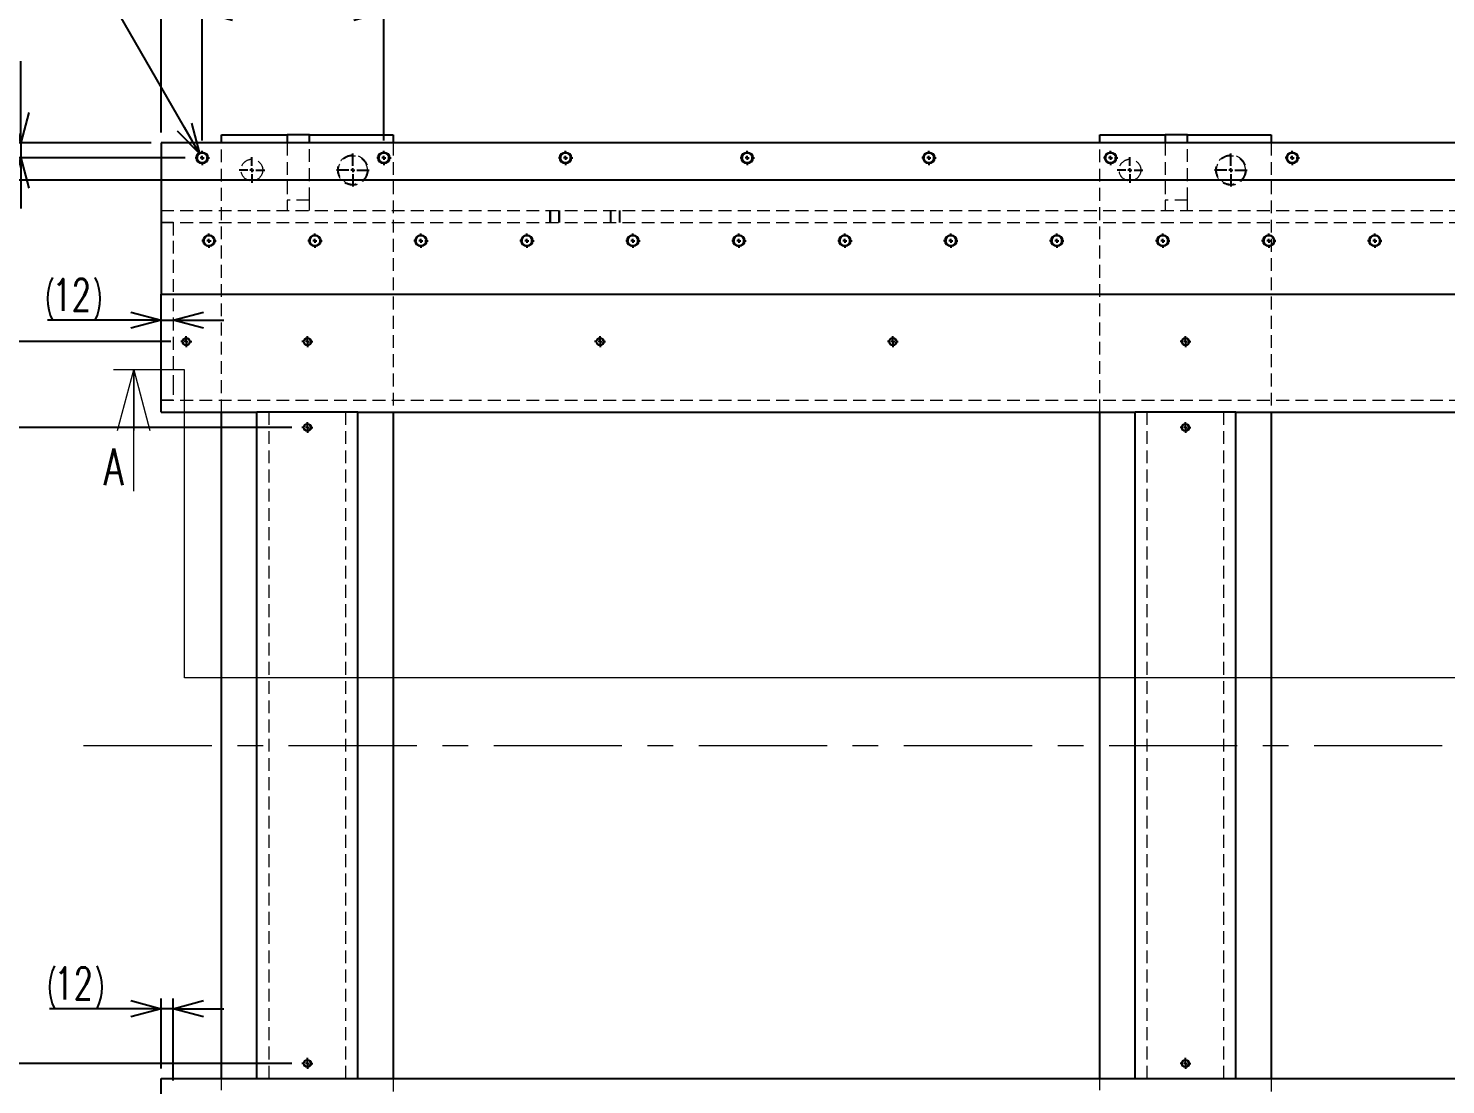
# Model space of a CAD drawing. Header units: millimetres. Extents: x 30 to 8380, y 30 to 5898.
# Drawn here: x 2819 to 4223, y 3912 to 4958 of the extents above; entities that cross this region are included whole.
import ezdxf

# ---------------------------------------------------------------- set-up
doc = ezdxf.new("R2010")
doc.units = ezdxf.units.MM
doc.header["$LTSCALE"] = 10
doc.linetypes.add('CENTERX2', pattern=[20.32, 12.7, -2.54, 2.54, -2.54])
doc.linetypes.add('HIDDEN', pattern=[1.905, 1.27, -0.635])
doc.layers.add('FORMAT', color=7, linetype='Continuous')
doc.styles.add('SLDTEXTSTYLE0', font='TXT', dxfattribs={"width": 0.7, "bigfont": 'bigfont'})
doc.dimstyles.new('SLDDIMSTYLE0', dxfattribs={"dimtxt": 36.380208, "dimasz": 30, "dimexe": 0, "dimexo": 0.0625, "dimgap": 9.095052, "dimtad": 0, "dimtih": 1, "dimtoh": 1, "dimdec": 6, "dimrnd": 1e-09, "dimzin": 12, "dimdsep": 46, "dimtxsty": 'SLDTEXTSTYLE0', "dimblk1": 'OPEN30', "dimblk2": 'OPEN30', "dimsah": 1, "dimcen": 0, "dimadec": 0, "dimazin": 3, "dimtfac": 1, "dimtdec": 3, "dimtofl": 0, "dimtmove": 0, "dimatfit": 3, "dimldrblk": 'OPEN30', "dimfxl": 1, "dimfrac": 2, "dimtolj": 1, "dimtzin": 12, "dimarcsym": 0})
doc.dimstyles.new('SLDDIMSTYLE2', dxfattribs={"dimtxt": 36.380208, "dimasz": 30, "dimexe": 0, "dimexo": 0.0625, "dimgap": 9.095052, "dimtad": 3, "dimrnd": 1e-09, "dimzin": 12, "dimdsep": 46, "dimtxsty": 'SLDTEXTSTYLE0', "dimblk1": 'OPEN30', "dimblk2": 'OPEN30', "dimsah": 1, "dimcen": 0.09, "dimadec": 0, "dimazin": 3, "dimtfac": 1, "dimtdec": 3, "dimtmove": 0, "dimatfit": 0, "dimldrblk": 'OPEN30', "dimfxl": 1, "dimfrac": 2, "dimtolj": 1, "dimtzin": 12, "dimarcsym": 0})
doc.dimstyles.new('SLDDIMSTYLE3', dxfattribs={"dimtxt": 36.380208, "dimasz": 30, "dimexe": 0, "dimexo": 0.0625, "dimgap": 9.095052, "dimtad": 3, "dimrnd": 1e-09, "dimzin": 12, "dimdsep": 46, "dimtxsty": 'SLDTEXTSTYLE0', "dimblk1": 'OPEN30', "dimblk2": 'OPEN30', "dimsah": 1, "dimcen": 0.09, "dimadec": 0, "dimazin": 3, "dimtfac": 1, "dimtdec": 3, "dimtofl": 0, "dimtmove": 0, "dimatfit": 3, "dimldrblk": 'OPEN30', "dimfxl": 1, "dimfrac": 2, "dimtolj": 1, "dimtzin": 12, "dimarcsym": 0})
doc.dimstyles.new('SLDDIMSTYLE7', dxfattribs={"dimtxt": 36.380208, "dimasz": 30, "dimexe": 0, "dimexo": 0.0625, "dimgap": 9.095052, "dimtad": 3, "dimrnd": 1e-09, "dimzin": 12, "dimdsep": 46, "dimtxsty": 'SLDTEXTSTYLE0', "dimblk1": 'OPEN30', "dimblk2": 'OPEN30', "dimsah": 1, "dimcen": 0.09, "dimadec": 0, "dimazin": 3, "dimtol": 1, "dimtp": 0.1, "dimtm": 0.1, "dimtfac": 1, "dimtdec": 1, "dimtmove": 0, "dimatfit": 0, "dimldrblk": 'OPEN30', "dimfxl": 1, "dimfrac": 2, "dimtolj": 1, "dimarcsym": 0})

# ---------------------------------------------------------------- blocks, each defined once
blk = doc.blocks.new('_Open30')
at = {"color": 0, "linetype": 'ByBlock', "lineweight": -2}
for p, q in [((-1, 0.267949), (0, 0)), ((0, 0), (-1, -0.267949)), ((0, 0), (-1, 0))]:
    blk.add_line(p, q, dxfattribs=at)
blk = doc.blocks.new('_D_33')
at = {"layer": 'FORMAT', "transparency": 16777216}
for p, q in [((2950.5, 4854.6), (2950.5, 5095.1)), ((7510.5, 5085.1), (2950.5, 5085.1)), ((7510.5, 4854.6), (7510.5, 5095.1))]:
    blk.add_line(p, q, dxfattribs=at)
at = {"layer": 'FORMAT', "transparency": 16777216, "xscale": 30, "yscale": 30, "rotation": 180}
blk.add_blockref('_Open30', (2950.5, 5085.1, 104), dxfattribs=at)
at = {"layer": 'FORMAT', "transparency": 16777216, "xscale": 30, "yscale": 30}
blk.add_blockref('_Open30', (7510.5, 5085.1, 104), dxfattribs=at)
at = {"layer": 'FORMAT', "transparency": 16777216, "insert": (5188.1, 5126), "char_height": 31.75, "attachment_point": 1, "style": 'SLDTEXTSTYLE0'}
blk.add_mtext('4560', dxfattribs=at)
blk = doc.blocks.new('_D_55')
at = {"layer": 'FORMAT', "transparency": 16777216}
for p, q in [((2950.5, 4668.8), (2837.9, 4668.8)), ((2950.5, 4668.8), (2962.5, 4668.8)), ((2962.5, 4668.8), (3012.5, 4668.8))]:
    blk.add_line(p, q, dxfattribs=at)
for centre, start, end in [((2885.2, 4690), 153.4349, 206.5651), ((2842.9, 4690), 333.4349, 26.5651)]:
    blk.add_arc(centre, 47.3, start, end, dxfattribs=at)
at = {"layer": 'FORMAT', "transparency": 16777216, "xscale": 30, "yscale": 30}
blk.add_blockref('_Open30', (2950.5, 4668.8, 104), dxfattribs=at)
at = {"layer": 'FORMAT', "transparency": 16777216, "xscale": 30, "yscale": 30, "rotation": 180}
blk.add_blockref('_Open30', (2962.5, 4668.8, 104), dxfattribs=at)
at = {"layer": 'FORMAT', "transparency": 16777216, "insert": (2842.9, 4709.7), "char_height": 31.75, "attachment_point": 1, "style": 'SLDTEXTSTYLE0'}
blk.add_mtext('12', dxfattribs=at)
blk = doc.blocks.new('_D_57')
at = {"layer": 'FORMAT', "transparency": 16777216}
for p, q in [((2950.5, 3927.6), (2950.5, 3996.8)), ((2962.5, 3915.6), (2962.5, 3996.8)), ((2950.5, 3986.8), (2839.8, 3986.8)), ((2962.5, 3986.8), (2950.5, 3986.8)), ((2962.5, 3986.8), (3012.5, 3986.8))]:
    blk.add_line(p, q, dxfattribs=at)
for centre, start, end in [((2887.2, 4008), 153.4349, 206.5651), ((2844.8, 4008), 333.4349, 26.5651)]:
    blk.add_arc(centre, 47.3, start, end, dxfattribs=at)
at = {"layer": 'FORMAT', "transparency": 16777216, "xscale": 30, "yscale": 30}
blk.add_blockref('_Open30', (2950.5, 3986.8, 104), dxfattribs=at)
at = {"layer": 'FORMAT', "transparency": 16777216, "xscale": 30, "yscale": 30, "rotation": 180}
blk.add_blockref('_Open30', (2962.5, 3986.8, 104), dxfattribs=at)
at = {"layer": 'FORMAT', "transparency": 16777216, "insert": (2844.8, 4027.7), "char_height": 31.75, "attachment_point": 1, "style": 'SLDTEXTSTYLE0'}
blk.add_mtext('12', dxfattribs=at)
blk = doc.blocks.new('_D_60')
at = {"layer": 'FORMAT', "transparency": 16777216}
for p, q in [((2909.1, 4971.8), (2639.3, 4971.8)), ((2988.7, 4834), (2909.1, 4971.8))]:
    blk.add_line(p, q, dxfattribs=at)
at = {"layer": 'FORMAT', "transparency": 16777216, "xscale": 30, "yscale": 30, "rotation": 300}
blk.add_blockref('_Open30', (2988.7, 4834, 104), dxfattribs=at)
at = {"layer": 'FORMAT', "transparency": 16777216, "insert": (2639.3, 5012.7), "char_height": 31.75, "attachment_point": 1, "style": 'SLDTEXTSTYLE0'}
blk.add_mtext('23xM12トオシ', dxfattribs=at)
blk = doc.blocks.new('_D_78')
at = {"layer": 'FORMAT', "transparency": 16777216}
for p, q in [((2950.5, 5027.9), (2824.6, 5027.9)), ((2950.5, 4854.6), (2950.5, 5037.9)), ((2950.5, 5027.9), (2991.3, 5027.9)), ((2991.3, 4846.7), (2991.3, 5037.9)), ((2991.3, 5027.9), (3041.3, 5027.9))]:
    blk.add_line(p, q, dxfattribs=at)
at = {"layer": 'FORMAT', "transparency": 16777216, "xscale": 30, "yscale": 30}
blk.add_blockref('_Open30', (2950.5, 5027.9, 104), dxfattribs=at)
at = {"layer": 'FORMAT', "transparency": 16777216, "xscale": 30, "yscale": 30, "rotation": 180}
blk.add_blockref('_Open30', (2991.3, 5027.9, 104), dxfattribs=at)
at = {"layer": 'FORMAT', "transparency": 16777216, "insert": (2824.6, 5068.8), "char_height": 31.75, "attachment_point": 1, "style": 'SLDTEXTSTYLE0'}
blk.add_mtext('40.8', dxfattribs=at)
blk = doc.blocks.new('_D_79')
at = {"layer": 'FORMAT', "transparency": 16777216}
for p, q in [((2991.3, 4846.7), (2991.3, 5037.9)), ((2991.3, 5027.9), (4791.3, 5027.9)), ((4791.3, 4846.7), (4791.3, 5037.9))]:
    blk.add_line(p, q, dxfattribs=at)
at = {"layer": 'FORMAT', "transparency": 16777216, "xscale": 30, "yscale": 30, "rotation": 180}
blk.add_blockref('_Open30', (2991.3, 5027.9, 104), dxfattribs=at)
at = {"layer": 'FORMAT', "transparency": 16777216, "xscale": 30, "yscale": 30}
blk.add_blockref('_Open30', (4791.3, 5027.9, 104), dxfattribs=at)
at = {"layer": 'FORMAT', "transparency": 16777216, "char_height": 31.75, "attachment_point": 1, "style": 'SLDTEXTSTYLE0'}
for s, insert in [('10x180=', (3774.8, 5068.8)), ('1800', (3923, 5068.8))]:
    blk.add_mtext(s, dxfattribs=dict(at, insert=insert))
blk = doc.blocks.new('_D_80')
at = {"layer": 'FORMAT', "transparency": 16777216}
for p, q in [((2991.3, 4846.7), (2991.3, 4983.8)), ((2991.3, 4973.8), (3171.3, 4973.8)), ((3171.3, 4846.7), (3171.3, 4983.8))]:
    blk.add_line(p, q, dxfattribs=at)
at = {"layer": 'FORMAT', "transparency": 16777216, "xscale": 30, "yscale": 30, "rotation": 180}
blk.add_blockref('_Open30', (2991.3, 4973.8, 104), dxfattribs=at)
at = {"layer": 'FORMAT', "transparency": 16777216, "xscale": 30, "yscale": 30}
blk.add_blockref('_Open30', (3171.3, 4973.8, 104), dxfattribs=at)
at = {"layer": 'FORMAT', "transparency": 16777216, "insert": (3049.5, 5014.7), "char_height": 31.75, "attachment_point": 1, "style": 'SLDTEXTSTYLE0'}
blk.add_mtext('180', dxfattribs=at)
blk = doc.blocks.new('_D_81')
at = {"layer": 'FORMAT', "transparency": 16777216}
for p, q in [((2940.5, 4844.6), (2679.6, 4844.6)), ((2689.6, 4844.6), (2689.6, 4647.6)), ((2960.1, 4647.6), (2679.6, 4647.6))]:
    blk.add_line(p, q, dxfattribs=at)
at = {"layer": 'FORMAT', "transparency": 16777216, "xscale": 30, "yscale": 30}
for p, rotation in [((2689.6, 4844.6, 104), 90), ((2689.6, 4647.6, 104), 270)]:
    blk.add_blockref('_Open30', p, dxfattribs=dict(at, rotation=rotation))
at = {"layer": 'FORMAT', "transparency": 16777216, "insert": (2648.7, 4714.3), "char_height": 31.75, "attachment_point": 1, "rotation": 90, "style": 'SLDTEXTSTYLE0'}
blk.add_mtext('197', dxfattribs=at)
blk = doc.blocks.new('_D_82')
at = {"layer": 'FORMAT', "transparency": 16777216}
for p, q in [((2960.1, 4647.6), (2679.6, 4647.6)), ((2689.6, 4647.6), (2689.6, 4562.6)), ((3080.1, 4562.6), (2679.6, 4562.6))]:
    blk.add_line(p, q, dxfattribs=at)
at = {"layer": 'FORMAT', "transparency": 16777216, "xscale": 30, "yscale": 30}
for p, rotation in [((2689.6, 4647.6, 104), 90), ((2689.6, 4562.6, 104), 270)]:
    blk.add_blockref('_Open30', p, dxfattribs=dict(at, rotation=rotation))
at = {"layer": 'FORMAT', "transparency": 16777216, "insert": (2648.7, 4583.9), "char_height": 31.75, "attachment_point": 1, "rotation": 90, "style": 'SLDTEXTSTYLE0'}
blk.add_mtext('85', dxfattribs=at)
blk = doc.blocks.new('_D_83')
at = {"layer": 'FORMAT', "transparency": 16777216}
for p, q in [((3080.1, 4562.6), (2679.6, 4562.6)), ((2689.6, 4562.6), (2689.6, 3932.6)), ((3080.1, 3932.6), (2679.6, 3932.6))]:
    blk.add_line(p, q, dxfattribs=at)
at = {"layer": 'FORMAT', "transparency": 16777216, "xscale": 30, "yscale": 30}
for p, rotation in [((2689.6, 4562.6, 104), 90), ((2689.6, 3932.6, 104), 270)]:
    blk.add_blockref('_Open30', p, dxfattribs=dict(at, rotation=rotation))
at = {"layer": 'FORMAT', "transparency": 16777216, "insert": (2648.7, 4215.8), "char_height": 31.75, "attachment_point": 1, "rotation": 90, "style": 'SLDTEXTSTYLE0'}
blk.add_mtext('630', dxfattribs=at)
blk = doc.blocks.new('_D_84')
at = {"layer": 'FORMAT', "transparency": 16777216}
for p, q in [((3080.1, 3932.6), (2679.6, 3932.6)), ((2689.6, 3932.6), (2689.6, 3847.6)), ((3080.1, 3847.6), (2679.6, 3847.6))]:
    blk.add_line(p, q, dxfattribs=at)
at = {"layer": 'FORMAT', "transparency": 16777216, "xscale": 30, "yscale": 30}
for p, rotation in [((2689.6, 3932.6, 104), 90), ((2689.6, 3847.6, 104), 270)]:
    blk.add_blockref('_Open30', p, dxfattribs=dict(at, rotation=rotation))
at = {"layer": 'FORMAT', "transparency": 16777216, "insert": (2648.7, 3868.9), "char_height": 31.75, "attachment_point": 1, "rotation": 90, "style": 'SLDTEXTSTYLE0'}
blk.add_mtext('85', dxfattribs=at)
blk = doc.blocks.new('_D_88')
at = {"layer": 'FORMAT', "transparency": 16777216}
for p, q in [((2811.5, 4844.6), (2811.5, 4925.3)), ((2940.5, 4844.6), (2801.5, 4844.6)), ((2811.5, 4844.6), (2811.5, 4829.6)), ((2974.2, 4829.6), (2801.5, 4829.6)), ((2811.5, 4829.6), (2811.5, 4779.6))]:
    blk.add_line(p, q, dxfattribs=at)
at = {"layer": 'FORMAT', "transparency": 16777216, "xscale": 30, "yscale": 30}
for p, rotation in [((2811.5, 4844.6, 104), 270), ((2811.5, 4829.6, 104), 90)]:
    blk.add_blockref('_Open30', p, dxfattribs=dict(at, rotation=rotation))
at = {"layer": 'FORMAT', "transparency": 16777216, "insert": (2770.5, 4883), "char_height": 31.75, "attachment_point": 1, "rotation": 90, "style": 'SLDTEXTSTYLE0'}
blk.add_mtext('15', dxfattribs=at)
blk = doc.blocks.new('_D_89')
at = {"layer": 'FORMAT', "transparency": 16777216}
for p, q in [((2750.9, 4844.6), (2750.9, 4894.6)), ((2940.5, 4844.6), (2740.9, 4844.6)), ((2750.9, 4807.6), (2750.9, 4844.6)), ((4775.3, 4807.6), (2740.9, 4807.6)), ((2750.9, 4807.6), (2750.9, 4593.7))]:
    blk.add_line(p, q, dxfattribs=at)
at = {"layer": 'FORMAT', "transparency": 16777216, "xscale": 30, "yscale": 30}
for p, rotation in [((2750.9, 4844.6, 104), 270), ((2750.9, 4807.6, 104), 90)]:
    blk.add_blockref('_Open30', p, dxfattribs=dict(at, rotation=rotation))
at = {"layer": 'FORMAT', "transparency": 16777216, "char_height": 31.75, "attachment_point": 1, "rotation": 90, "style": 'SLDTEXTSTYLE0'}
for s, insert in [('±0.1', (2710, 4653.9)), ('37', (2710, 4593.7))]:
    blk.add_mtext(s, dxfattribs=dict(at, insert=insert))
blk = doc.blocks.new('SW_CENTERMARKSYMBOL_26')
at = {"layer": 'FORMAT', "color": 0}
for p, q in [((-3852.3, 0), (-3855.4, 0)), ((-3848.3, 0), (-3850.3, 0)), ((-3848.3, 4), (-3848.3, 7.1)), ((-3848.3, 0), (-3848.3, 2)), ((-3848.3, 0), (-3848.3, -2)), ((-3848.3, 0), (-3846.3, 0)), ((-3844.3, 0), (-3841.2, 0)), ((-3672.3, 0), (-3675.4, 0)), ((-3668.3, 0), (-3670.3, 0)), ((-3668.3, 4), (-3668.3, 7.1)), ((-3668.3, 0), (-3668.3, 2)), ((-3668.3, 0), (-3668.3, -2)), ((-3668.3, 0), (-3666.3, 0)), ((-3664.3, 0), (-3661.2, 0)), ((-3492.3, 0), (-3495.4, 0)), ((-3488.3, 0), (-3490.3, 0)), ((-3488.3, 4), (-3488.3, 7.1)), ((-3488.3, 0), (-3488.3, 2)), ((-3488.3, 0), (-3488.3, -2)), ((-3488.3, 0), (-3486.3, 0)), ((-3484.3, 0), (-3481.2, 0)), ((-3312.3, 0), (-3315.4, 0)), ((-3308.3, 0), (-3310.3, 0)), ((-3308.3, 4), (-3308.3, 7.1)), ((-3308.3, 0), (-3308.3, 2)), ((-3308.3, 0), (-3308.3, -2)), ((-3308.3, 0), (-3306.3, 0)), ((-3304.3, 0), (-3301.2, 0)), ((-3132.3, 0), (-3135.4, 0)), ((-3128.3, 0), (-3130.3, 0)), ((-3128.3, 4), (-3128.3, 7.1)), ((-3128.3, 0), (-3128.3, 2)), ((-3128.3, 0), (-3128.3, -2)), ((-3128.3, 0), (-3126.3, 0)), ((-3124.3, 0), (-3121.2, 0)), ((-2952.3, 0), (-2955.4, 0)), ((-2948.3, 0), (-2950.3, 0)), ((-2948.3, 4), (-2948.3, 7.1)), ((-2948.3, 0), (-2948.3, 2)), ((-2948.3, 0), (-2948.3, -2)), ((-2948.3, 0), (-2946.3, 0)), ((-2944.3, 0), (-2941.2, 0)), ((-2772.3, 0), (-2775.4, 0)), ((-2768.3, 0), (-2770.3, 0)), ((-2768.3, 4), (-2768.3, 7.1)), ((-2768.3, 0), (-2768.3, 2)), ((-2768.3, 0), (-2768.3, -2)), ((-2768.3, 0), (-2766.3, 0)), ((-2764.3, 0), (-2761.2, 0)), ((-3848.3, -4), (-3848.3, -7.1)), ((-3668.3, -4), (-3668.3, -7.1)), ((-3488.3, -4), (-3488.3, -7.1)), ((-3308.3, -4), (-3308.3, -7.1)), ((-3128.3, -4), (-3128.3, -7.1)), ((-2948.3, -4), (-2948.3, -7.1)), ((-2768.3, -4), (-2768.3, -7.1))]:
    blk.add_line(p, q, dxfattribs=at)
blk = doc.blocks.new('SW_CENTERMARKSYMBOL_27')
at = {"layer": 'FORMAT', "color": 0}
for p, q in [((-4469, 1000), (-4472.1, 1000)), ((-4465, 1000), (-4467, 1000)), ((-4465, 1004), (-4465, 1007.1)), ((-4465, 1000), (-4465, 1002)), ((-4465, 1000), (-4465, 998)), ((-4465, 1000), (-4463, 1000)), ((-4461, 1000), (-4457.9, 1000)), ((-4364, 1000), (-4367.1, 1000)), ((-4360, 1000), (-4362, 1000)), ((-4360, 1004), (-4360, 1007.1)), ((-4360, 1000), (-4360, 1002)), ((-4360, 1000), (-4360, 998)), ((-4360, 1000), (-4358, 1000)), ((-4356, 1000), (-4352.9, 1000)), ((-4259, 1000), (-4262.1, 1000)), ((-4255, 1000), (-4257, 1000)), ((-4255, 1004), (-4255, 1007.1)), ((-4255, 1000), (-4255, 1002)), ((-4255, 1000), (-4255, 998)), ((-4255, 1000), (-4253, 1000)), ((-4251, 1000), (-4247.9, 1000)), ((-4154, 1000), (-4157.1, 1000)), ((-4150, 1000), (-4152, 1000)), ((-4150, 1004), (-4150, 1007.1)), ((-4150, 1000), (-4150, 1002)), ((-4150, 1000), (-4150, 998)), ((-4150, 1000), (-4148, 1000)), ((-4146, 1000), (-4142.9, 1000)), ((-4049, 1000), (-4052.1, 1000)), ((-4045, 1000), (-4047, 1000)), ((-4045, 1004), (-4045, 1007.1)), ((-4045, 1000), (-4045, 1002)), ((-4045, 1000), (-4045, 998)), ((-4045, 1000), (-4043, 1000)), ((-4041, 1000), (-4037.9, 1000)), ((-3944, 1000), (-3947.1, 1000)), ((-3940, 1000), (-3942, 1000)), ((-3940, 1004), (-3940, 1007.1)), ((-3940, 1000), (-3940, 1002)), ((-3940, 1000), (-3940, 998)), ((-3940, 1000), (-3938, 1000)), ((-3936, 1000), (-3932.9, 1000)), ((-3839, 1000), (-3842.1, 1000)), ((-3835, 1000), (-3837, 1000)), ((-3835, 1004), (-3835, 1007.1)), ((-3835, 1000), (-3835, 1002)), ((-3835, 1000), (-3835, 998)), ((-3835, 1000), (-3833, 1000)), ((-3831, 1000), (-3827.9, 1000)), ((-3734, 1000), (-3737.1, 1000)), ((-3730, 1000), (-3732, 1000)), ((-3730, 1004), (-3730, 1007.1)), ((-3730, 1000), (-3730, 1002)), ((-3730, 1000), (-3730, 998)), ((-3730, 1000), (-3728, 1000)), ((-3726, 1000), (-3722.9, 1000)), ((-3629, 1000), (-3632.1, 1000)), ((-3625, 1000), (-3627, 1000)), ((-3625, 1004), (-3625, 1007.1)), ((-3625, 1000), (-3625, 1002)), ((-3625, 1000), (-3625, 998)), ((-3625, 1000), (-3623, 1000)), ((-3621, 1000), (-3617.9, 1000)), ((-3524, 1000), (-3527.1, 1000)), ((-3520, 1000), (-3522, 1000)), ((-3520, 1004), (-3520, 1007.1)), ((-3520, 1000), (-3520, 1002)), ((-3520, 1000), (-3520, 998)), ((-3520, 1000), (-3518, 1000)), ((-3516, 1000), (-3512.9, 1000)), ((-3419, 1000), (-3422.1, 1000)), ((-3415, 1000), (-3417, 1000)), ((-3415, 1004), (-3415, 1007.1)), ((-3415, 1000), (-3415, 1002)), ((-3415, 1000), (-3415, 998)), ((-3415, 1000), (-3413, 1000)), ((-3411, 1000), (-3407.9, 1000)), ((-3314, 1000), (-3317.1, 1000)), ((-3310, 1000), (-3312, 1000)), ((-3310, 1004), (-3310, 1007.1)), ((-3310, 1000), (-3310, 1002)), ((-3310, 1000), (-3310, 998)), ((-3310, 1000), (-3308, 1000)), ((-3306, 1000), (-3302.9, 1000)), ((-4465, 996), (-4465, 992.9)), ((-4360, 996), (-4360, 992.9)), ((-4255, 996), (-4255, 992.9)), ((-4150, 996), (-4150, 992.9)), ((-4045, 996), (-4045, 992.9)), ((-3940, 996), (-3940, 992.9)), ((-3835, 996), (-3835, 992.9)), ((-3730, 996), (-3730, 992.9)), ((-3625, 996), (-3625, 992.9)), ((-3520, 996), (-3520, 992.9)), ((-3415, 996), (-3415, 992.9)), ((-3310, 996), (-3310, 992.9))]:
    blk.add_line(p, q, dxfattribs=at)
blk = doc.blocks.new('SW_CENTERMARKSYMBOL_28')
at = {"layer": 'FORMAT', "color": 0}
for p, q in [((-4470, 804), (-4470, 805.4)), ((-4470, 800), (-4470, 802)), ((-4350, 804), (-4350, 805.4)), ((-4350, 800), (-4350, 802)), ((-4060, 804), (-4060, 805.4)), ((-4060, 800), (-4060, 802)), ((-3770, 804), (-3770, 805.4)), ((-3770, 800), (-3770, 802)), ((-3480, 804), (-3480, 805.4)), ((-3480, 800), (-3480, 802)), ((-4474, 800), (-4475.4, 800)), ((-4470, 800), (-4472, 800)), ((-4470, 800), (-4470, 798)), ((-4470, 800), (-4468, 800)), ((-4470, 796), (-4470, 794.6)), ((-4466, 800), (-4464.6, 800)), ((-4354, 800), (-4355.4, 800)), ((-4350, 800), (-4352, 800)), ((-4350, 800), (-4350, 798)), ((-4350, 800), (-4348, 800)), ((-4350, 796), (-4350, 794.6)), ((-4346, 800), (-4344.6, 800)), ((-4064, 800), (-4065.4, 800)), ((-4060, 800), (-4062, 800)), ((-4060, 800), (-4060, 798)), ((-4060, 800), (-4058, 800)), ((-4060, 796), (-4060, 794.6)), ((-4056, 800), (-4054.6, 800)), ((-3774, 800), (-3775.4, 800)), ((-3770, 800), (-3772, 800)), ((-3770, 800), (-3770, 798)), ((-3770, 800), (-3768, 800)), ((-3770, 796), (-3770, 794.6)), ((-3766, 800), (-3764.6, 800)), ((-3484, 800), (-3485.4, 800)), ((-3480, 800), (-3482, 800)), ((-3480, 800), (-3480, 798)), ((-3480, 800), (-3478, 800)), ((-3480, 796), (-3480, 794.6)), ((-3476, 800), (-3474.6, 800))]:
    blk.add_line(p, q, dxfattribs=at)
blk = doc.blocks.new('SW_CENTERMARKSYMBOL_30')
at = {"layer": 'FORMAT', "color": 0}
for p, q in [((-870, 4), (-870, 16.25)), ((0, 4), (0, 16.25)), ((-874, 0), (-886.25, 0)), ((-870, 0), (-872, 0)), ((-870, 0), (-870, 2)), ((-870, 0), (-870, -2)), ((-870, 0), (-868, 0)), ((-866, 0), (-853.75, 0)), ((-4, 0), (-16.25, 0)), ((0, 0), (-2, 0)), ((0, 0), (0, 2)), ((0, 0), (0, -2)), ((0, 0), (2, 0)), ((4, 0), (16.25, 0)), ((-870, -4), (-870, -16.25)), ((0, -4), (0, -16.25))]:
    blk.add_line(p, q, dxfattribs=at)
blk = doc.blocks.new('SW_CENTERMARKSYMBOL_52')
at = {"layer": 'FORMAT', "color": 0}
for p, q in [((-4, 0), (-12.75, 0)), ((0, 0), (-2, 0)), ((0, 4), (0, 12.75)), ((0, 0), (0, 2)), ((0, 0), (0, -2)), ((0, 0), (2, 0)), ((4, 0), (12.75, 0)), ((0, -4), (0, -12.75))]:
    blk.add_line(p, q, dxfattribs=at)
blk = doc.blocks.new('SW_CENTERMARKSYMBOL_60')
at = {"layer": 'FORMAT', "color": 0}
for p, q in [((-4, 0), (-12.75, 0)), ((0, 0), (-2, 0)), ((0, 4), (0, 12.75)), ((0, 0), (0, 2)), ((0, 0), (0, -2)), ((0, 0), (2, 0)), ((4, 0), (12.75, 0)), ((0, -4), (0, -12.75))]:
    blk.add_line(p, q, dxfattribs=at)
blk = doc.blocks.new('SW_CENTERMARKSYMBOL_65')
at = {"layer": 'FORMAT', "color": 0}
for p, q in [((-4, 0), (-5.4, 0)), ((0, 0), (-2, 0)), ((0, 4), (0, 5.4)), ((0, 0), (0, 2)), ((0, 0), (0, -2)), ((0, 0), (2, 0)), ((4, 0), (5.4, 0)), ((0, -4), (0, -5.4))]:
    blk.add_line(p, q, dxfattribs=at)
blk = doc.blocks.new('SW_CENTERMARKSYMBOL_66')
at = {"layer": 'FORMAT', "color": 0}
for p, q in [((-4, 0), (-5.4, 0)), ((0, 0), (-2, 0)), ((0, 4), (0, 5.4)), ((0, 0), (0, 2)), ((0, 0), (0, -2)), ((0, 0), (2, 0)), ((4, 0), (5.4, 0)), ((0, -4), (0, -5.4))]:
    blk.add_line(p, q, dxfattribs=at)
blk = doc.blocks.new('SW_CENTERMARKSYMBOL_67')
at = {"layer": 'FORMAT', "color": 0}
for p, q in [((-4, 0), (-5.4, 0)), ((0, 0), (-2, 0)), ((0, 4), (0, 5.4)), ((0, 0), (0, 2)), ((0, 0), (0, -2)), ((0, 0), (2, 0)), ((4, 0), (5.4, 0)), ((0, -4), (0, -5.4))]:
    blk.add_line(p, q, dxfattribs=at)
blk = doc.blocks.new('SW_CENTERMARKSYMBOL_68')
at = {"layer": 'FORMAT', "color": 0}
for p, q in [((-4, 0), (-5.4, 0)), ((0, 0), (-2, 0)), ((0, 4), (0, 5.4)), ((0, 0), (0, 2)), ((0, 0), (0, -2)), ((0, 0), (2, 0)), ((4, 0), (5.4, 0)), ((0, -4), (0, -5.4))]:
    blk.add_line(p, q, dxfattribs=at)

msp = doc.modelspace()

# ---------------------------------------------------------------- linework, layer by layer
at = {"color": 7, "linetype": 'Continuous', "lineweight": 25}
for p, q in [((3010.4504656, 4852.556466), (3075.4504656, 4852.556466)), ((3010.4504656, 4844.556466), (3010.4504656, 4852.556466)), ((3097.4504656, 4852.556466), (3075.4504656, 4852.556466)), ((3075.4504656, 4852.556466), (3075.4504656, 4844.556466)), ((3097.4504656, 4852.556466), (3180.4504656, 4852.556466)), ((3097.4504656, 4844.556466), (3097.4504656, 4852.556466)), ((3180.4504656, 4852.556466), (3180.4504656, 4844.556466)), ((3880.4504656, 4852.556466), (3945.4504656, 4852.556466)), ((3880.4504656, 4844.556466), (3880.4504656, 4852.556466)), ((3967.4504656, 4852.556466), (3945.4504656, 4852.556466)), ((3945.4504656, 4852.556466), (3945.4504656, 4844.556466)), ((3967.4504656, 4852.556466), (4050.4504656, 4852.556466)), ((3967.4504656, 4844.556466), (3967.4504656, 4852.556466)), ((4050.4504656, 4852.556466), (4050.4504656, 4844.556466)), ((7510.4504656, 4844.556466), (2950.4504656, 4844.556466)), ((2950.4504656, 4844.556466), (2950.4504656, 4694.556466)), ((2950.4504656, 4607.556466), (2950.4504656, 4694.556466)), ((2950.4504656, 4694.556466), (7510.4504656, 4694.556466)), ((2950.4504656, 4577.556466), (2950.4504656, 4607.556466)), ((2950.4504656, 4577.556466), (3045.4504656, 4577.556466)), ((3010.4504656, 3917.556466), (3010.4504656, 4577.556466)), ((3045.4504656, 3917.556466), (3045.4504656, 4577.556466)), ((3075.4504656, 4577.556466), (3045.4504656, 4577.556466)), ((3115.4504656, 4577.556466), (3075.4504656, 4577.556466)), ((3145.4504656, 4577.556466), (3115.4504656, 4577.556466)), ((3145.4504656, 4577.556466), (3915.4504656, 4577.556466)), ((3145.4504656, 3917.556466), (3145.4504656, 4577.556466)), ((3180.4504656, 4577.556466), (3180.4504656, 3917.556466)), ((3880.4504656, 3917.556466), (3880.4504656, 4577.556466)), ((3945.4504656, 4577.556466), (3915.4504656, 4577.556466)), ((3915.4504656, 3917.556466), (3915.4504656, 4577.556466)), ((3985.4504656, 4577.556466), (3945.4504656, 4577.556466)), ((4015.4504656, 4577.556466), (3985.4504656, 4577.556466)), ((4015.4504656, 4577.556466), (4785.4504656, 4577.556466)), ((4015.4504656, 3917.556466), (4015.4504656, 4577.556466)), ((4050.4504656, 4577.556466), (4050.4504656, 3917.556466)), ((2950.4504656, 3917.556466), (3045.4504656, 3917.556466)), ((2950.4504656, 3887.556466), (2950.4504656, 3917.556466)), ((3045.4504656, 3917.556466), (3075.4504656, 3917.556466)), ((3075.4504656, 3917.556466), (3115.4504656, 3917.556466)), ((3115.4504656, 3917.556466), (3145.4504656, 3917.556466)), ((3145.4504656, 3917.556466), (3915.4504656, 3917.556466)), ((3915.4504656, 3917.556466), (3945.4504656, 3917.556466)), ((3945.4504656, 3917.556466), (3985.4504656, 3917.556466)), ((3985.4504656, 3917.556466), (4015.4504656, 3917.556466)), ((4015.4504656, 3917.556466), (4785.4504656, 3917.556466))]:
    msp.add_line(p, q, dxfattribs=at)
at = {"color": 7, "linetype": 'HIDDEN', "lineweight": 18}
for p, q in [((3010.4504656, 4577.556466), (3010.4504656, 4844.556466)), ((3075.4504656, 4844.556466), (3075.4504656, 4787.556466)), ((3097.4504656, 4787.556466), (3097.4504656, 4844.556466)), ((3180.4504656, 4844.556466), (3180.4504656, 4577.556466)), ((3880.4504656, 4577.556466), (3880.4504656, 4844.556466)), ((3945.4504656, 4844.556466), (3945.4504656, 4787.556466)), ((3967.4504656, 4787.556466), (3967.4504656, 4844.556466)), ((4050.4504656, 4844.556466), (4050.4504656, 4577.556466)), ((2950.4504656, 4777.556466), (7510.4504656, 4777.556466)), ((3097.4504656, 4787.556466), (3075.4504656, 4787.556466)), ((3075.4504656, 4787.556466), (3075.4504656, 4777.556466)), ((3097.4504656, 4777.556466), (3097.4504656, 4787.556466)), ((3335.4504656, 4777.556466), (3335.4504656, 4765.556466)), ((3336.2004656, 4777.556466), (3336.2004656, 4765.556466)), ((3344.7004656, 4765.556466), (3344.7004656, 4777.556466)), ((3345.4504656, 4765.556466), (3345.4504656, 4777.556466)), ((3395.4504656, 4777.556466), (3395.4504656, 4765.556466)), ((3396.2004656, 4777.556466), (3396.2004656, 4765.556466)), ((3404.7004656, 4765.556466), (3404.7004656, 4777.556466)), ((3405.4504656, 4765.556466), (3405.4504656, 4777.556466)), ((3967.4504656, 4787.556466), (3945.4504656, 4787.556466)), ((3945.4504656, 4787.556466), (3945.4504656, 4777.556466)), ((3967.4504656, 4777.556466), (3967.4504656, 4787.556466)), ((2962.4504656, 4765.556466), (2950.4504656, 4765.556466)), ((2950.4504656, 4765.556466), (7530.4504656, 4765.556466)), ((2962.4504656, 4765.556466), (2962.4504656, 4747.556466)), ((2962.4504656, 4747.556466), (2962.4504656, 4607.556466)), ((2962.4504656, 4607.556466), (2962.4504656, 4589.556466)), ((2962.4504656, 4589.556466), (2950.4504656, 4589.556466)), ((2950.4504656, 4589.556466), (7530.4504656, 4589.556466)), ((3057.4504656, 3917.556466), (3057.4504656, 4577.556466)), ((3133.4504656, 3917.556466), (3133.4504656, 4577.556466)), ((3927.4504656, 3917.556466), (3927.4504656, 4577.556466)), ((4003.4504656, 3917.556466), (4003.4504656, 4577.556466)), ((3010.4504656, 3715.556466), (3010.4504656, 3917.556466)), ((3180.4504656, 3917.556466), (3180.4504656, 3715.556466)), ((3880.4504656, 3715.556466), (3880.4504656, 3917.556466)), ((4050.4504656, 3917.556466), (4050.4504656, 3715.556466))]:
    msp.add_line(p, q, dxfattribs=at)
at = {"color": 7, "linetype": 'Continuous', "lineweight": 18}
for p, q in [((2973.664527, 4619.5555562), (2903.3761783, 4619.5555562)), ((2923.3761783, 4499.5555562), (2923.3761783, 4619.5555562)), ((2973.664527, 4314.6269721), (2973.664527, 4619.5555562)), ((7496.4687774, 4314.6269721), (2973.664527, 4314.6269721))]:
    msp.add_line(p, q, dxfattribs=at)
for centre, radius in [((2991.2504656, 4829.556466), 6), ((3171.2504656, 4829.556466), 6), ((3351.2504656, 4829.556466), 6), ((3531.2504656, 4829.556466), 6), ((3711.2504656, 4829.556466), 6), ((3891.2504656, 4829.556466), 6), ((4071.2504656, 4829.556466), 6), ((2997.9504656, 4747.556466), 6), ((3102.9504656, 4747.556466), 6), ((3207.9504656, 4747.556466), 6), ((3312.9504656, 4747.556466), 6), ((3417.9504656, 4747.556466), 6), ((3522.9504656, 4747.556466), 6), ((3627.9504656, 4747.556466), 6), ((3732.9504656, 4747.556466), 6), ((3837.9504656, 4747.556466), 6), ((3942.9504656, 4747.556466), 6), ((4047.9504656, 4747.556466), 6), ((4152.9504656, 4747.556466), 6), ((2975.4504656, 4647.556466), 4), ((3095.4504656, 4647.556466), 4), ((3385.4504656, 4647.556466), 4), ((3675.4504656, 4647.556466), 4), ((3965.4504656, 4647.556466), 4), ((3095.4504656, 4562.556466), 4), ((3965.4504656, 4562.556466), 4), ((3095.4504656, 3932.556466), 4), ((3965.4504656, 3932.556466), 4)]:
    msp.add_circle(centre, radius, dxfattribs=at)
at = {"color": 7, "linetype": 'Continuous', "lineweight": 25}
for centre, radius in [((2991.2504656, 4829.556466), 5.1), ((3171.2504656, 4829.556466), 5.1), ((3351.2504656, 4829.556466), 5.1), ((3531.2504656, 4829.556466), 5.1), ((3711.2504656, 4829.556466), 5.1), ((3891.2504656, 4829.556466), 5.1), ((4071.2504656, 4829.556466), 5.1), ((2997.9504656, 4747.556466), 5.1), ((3102.9504656, 4747.556466), 5.1), ((3207.9504656, 4747.556466), 5.1), ((3312.9504656, 4747.556466), 5.1), ((3417.9504656, 4747.556466), 5.1), ((3522.9504656, 4747.556466), 5.1), ((3627.9504656, 4747.556466), 5.1), ((3732.9504656, 4747.556466), 5.1), ((3837.9504656, 4747.556466), 5.1), ((3942.9504656, 4747.556466), 5.1), ((4047.9504656, 4747.556466), 5.1), ((4152.9504656, 4747.556466), 5.1), ((2975.4504656, 4647.556466), 3.4), ((3095.4504656, 4647.556466), 3.4), ((3385.4504656, 4647.556466), 3.4), ((3675.4504656, 4647.556466), 3.4), ((3965.4504656, 4647.556466), 3.4), ((3095.4504656, 4562.556466), 3.4), ((3965.4504656, 4562.556466), 3.4), ((3095.4504656, 3932.556466), 3.4), ((3965.4504656, 3932.556466), 3.4)]:
    msp.add_circle(centre, radius, dxfattribs=at)
at = {"color": 7, "linetype": 'HIDDEN', "lineweight": 18}
for centre, radius in [((3140.4504656, 4817.556466), 15), ((3140.4504656, 4817.556466), 14.25), ((4010.4504656, 4817.556466), 15), ((4010.4504656, 4817.556466), 14.25), ((3040.4504656, 4817.556466), 10.75), ((3910.4504656, 4817.556466), 10.75)]:
    msp.add_circle(centre, radius, dxfattribs=at)
for points in [[(2992.8504656, 4747.556466), (2992.8504656, 4747.638115), (2992.8524252, 4747.7197639), (2992.8563512, 4747.8014129)], [(3097.8504656, 4747.556466), (3097.8504656, 4747.638115), (3097.8524252, 4747.7197639), (3097.8563512, 4747.8014129)], [(3202.8504656, 4747.556466), (3202.8504656, 4747.638115), (3202.8524252, 4747.7197639), (3202.8563512, 4747.8014129)], [(3307.8504656, 4747.556466), (3307.8504656, 4747.638115), (3307.8524252, 4747.7197639), (3307.8563512, 4747.8014129)], [(3412.8504656, 4747.556466), (3412.8504656, 4747.638115), (3412.8524252, 4747.7197639), (3412.8563512, 4747.8014129)], [(3517.8504656, 4747.556466), (3517.8504656, 4747.638115), (3517.8524252, 4747.7197639), (3517.8563512, 4747.8014129)], [(3622.8504656, 4747.556466), (3622.8504656, 4747.638115), (3622.8524252, 4747.7197639), (3622.8563512, 4747.8014129)], [(3727.8504656, 4747.556466), (3727.8504656, 4747.638115), (3727.8524252, 4747.7197639), (3727.8563512, 4747.8014129)], [(3832.8504656, 4747.556466), (3832.8504656, 4747.638115), (3832.8524252, 4747.7197639), (3832.8563512, 4747.8014129)], [(3937.8504656, 4747.556466), (3937.8504656, 4747.638115), (3937.8524252, 4747.7197639), (3937.8563512, 4747.8014129)], [(4042.8504656, 4747.556466), (4042.8504656, 4747.638115), (4042.8524252, 4747.7197639), (4042.8563512, 4747.8014129)], [(4147.8504656, 4747.556466), (4147.8504656, 4747.638115), (4147.8524252, 4747.7197639), (4147.8563512, 4747.8014129)]]:
    msp.add_open_spline(points, degree=3, dxfattribs=at)
at = {"layer": 'FORMAT', "linetype": 'CENTERX2', "lineweight": 18}
msp.add_line((2873.6819037, 4247.556466), (7618.1045597, 4247.556466), dxfattribs=at)

# ---------------------------------------------------------------- block references
at = {"color": 7, "linetype": 'Continuous', "lineweight": 18, "xscale": 60, "yscale": 60, "rotation": 90}
msp.add_blockref('_Open30', (2923.3761783, 4619.5555562), dxfattribs=at)
at = {"layer": 'FORMAT'}
for name, p in [('SW_CENTERMARKSYMBOL_26', (6839.5504656, 4829.556466)), ('SW_CENTERMARKSYMBOL_30', (4010.4504656, 4817.556466)), ('SW_CENTERMARKSYMBOL_52', (3040.4504656, 4817.556466)), ('SW_CENTERMARKSYMBOL_60', (3910.4504656, 4817.556466)), ('SW_CENTERMARKSYMBOL_27', (7462.9504656, 3747.556466)), ('SW_CENTERMARKSYMBOL_28', (7445.4504656, 3847.556466)), ('SW_CENTERMARKSYMBOL_67', (3095.4504656, 4562.556466)), ('SW_CENTERMARKSYMBOL_68', (3965.4504656, 4562.556466)), ('SW_CENTERMARKSYMBOL_66', (3095.4504656, 3932.556466)), ('SW_CENTERMARKSYMBOL_65', (3965.4504656, 3932.556466))]:
    msp.add_blockref(name, p, dxfattribs=at)

# ---------------------------------------------------------------- texts
at = {"color": 7, "linetype": 'Continuous', "insert": (2893.7366477, 4541.8481618), "char_height": 36.3802083, "attachment_point": 1, "style": 'SLDTEXTSTYLE0'}
msp.add_mtext('A', dxfattribs=at)

# ---------------------------------------------------------------- dimensions: what is measured, and where the dimension line sits
at = {"layer": 'FORMAT'}
for base, p1, p2, dimstyle, picture, middle in [((2950.4504656, 5085.0810051), (7510.4504656, 4844.556466), (2950.4504656, 4844.556466), 'SLDDIMSTYLE3', '_D_33', (5230.4504656, 5085.0810051)), ((2991.2504656, 5027.8726392), (2950.4504656, 4844.556466), (2991.2504656, 4836.656466), 'SLDDIMSTYLE2', '_D_78', (2866.9473128, 5027.8726392)), ((3171.2504656, 4973.8024756), (2991.2504656, 4836.656466), (3171.2504656, 4836.656466), 'SLDDIMSTYLE3', '_D_80', (3081.2504656, 4973.8024756))]:
    dim = msp.add_linear_dim(base=base, p1=p1, p2=p2, dimstyle=dimstyle, dxfattribs=at)
    dim.commit()
    dim.dimension.update_dxf_attribs({"geometry": picture, "text_midpoint": middle, "dimtype": 160})
for base, p1, p2, text, dimstyle, picture, middle in [((4791.2504656, 5027.8726392), (2991.2504656, 4836.656466), (4791.2504656, 4836.656466), '10x180=<>', 'SLDDIMSTYLE3', '_D_79', (3891.2504656, 5027.8726392)), ((2962.4504656, 4668.8086977), (2950.4504656, 4577.556466), (2962.4504656, 4589.556466), '(<>)', 'SLDDIMSTYLE2', '_D_55', (2864.0202969, 4668.8086977)), ((2950.4504656, 3986.7863536), (2962.4504656, 3905.556466), (2950.4504656, 3917.556466), '(<>)', 'SLDDIMSTYLE2', '_D_57', (2866.0094245, 3986.7863536))]:
    dim = msp.add_linear_dim(base=base, p1=p1, p2=p2, text=text, dimstyle=dimstyle, dxfattribs=at)
    dim.commit()
    dim.dimension.update_dxf_attribs({"geometry": picture, "text_midpoint": middle, "dimtype": 160})
dim = msp.add_diameter_dim_2p(p1=(2993.8004656, 4825.1397364), p2=(2988.7004656, 4833.9731955), text='23xM12トオシ\\P', dimstyle='SLDDIMSTYLE0', override={"dimpost": '<>'}, dxfattribs=at)
dim.commit()
dim.dimension.update_dxf_attribs({"geometry": '_D_60', "text_midpoint": (2766.2735747, 4992.9277654), "dimtype": 163})
for base, p1, p2, dimstyle, picture, middle in [((2811.453538, 4829.556466), (2950.4504656, 4844.556466), (2984.1504656, 4829.556466), 'SLDDIMSTYLE2', '_D_88', (2811.453538, 4904.1189105)), ((2750.9460005, 4844.556466), (4785.2504656, 4807.556466), (2950.4504656, 4844.556466), 'SLDDIMSTYLE7', '_D_89', (2750.9460005, 4678.3914653)), ((2689.5788892, 4647.556466), (2950.4504656, 4844.556466), (2970.0504656, 4647.556466), 'SLDDIMSTYLE3', '_D_81', (2689.5788892, 4746.056466)), ((2689.5788892, 4562.556466), (2970.0504656, 4647.556466), (3090.0504656, 4562.556466), 'SLDDIMSTYLE3', '_D_82', (2689.5788892, 4605.056466)), ((2689.5788892, 3932.556466), (3090.0504656, 4562.556466), (3090.0504656, 3932.556466), 'SLDDIMSTYLE3', '_D_83', (2689.5788892, 4247.556466)), ((2689.5788892, 3847.556466), (3090.0504656, 3932.556466), (3090.0504656, 3847.556466), 'SLDDIMSTYLE3', '_D_84', (2689.5788892, 3890.056466))]:
    dim = msp.add_linear_dim(base=base, p1=p1, p2=p2, angle=90, dimstyle=dimstyle, dxfattribs=at)
    dim.commit()
    dim.dimension.update_dxf_attribs({"geometry": picture, "text_midpoint": middle, "dimtype": 160})

doc.saveas('drawing.dxf')
